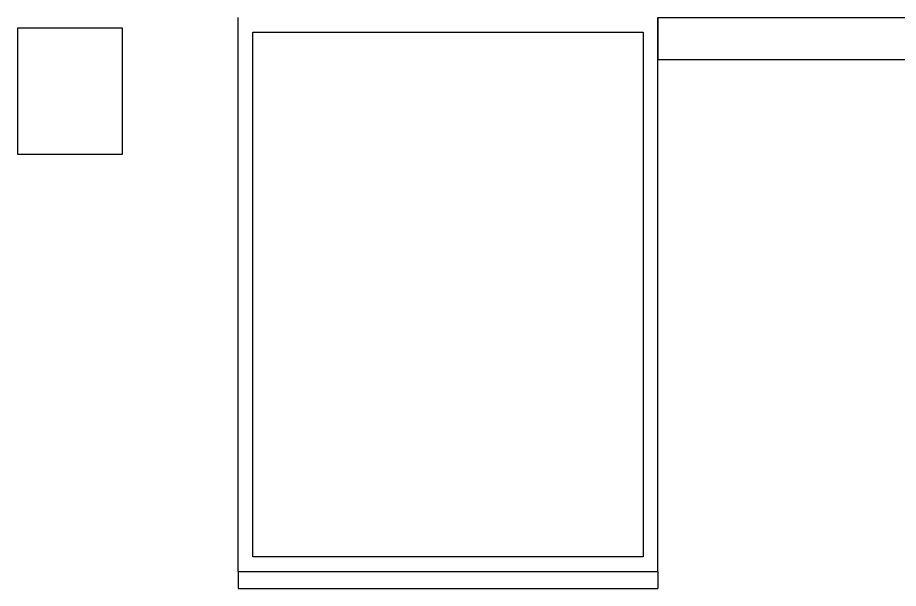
# Model space of a CAD drawing. Header units: metres. Extents: x 2 to 323, y -2 to 254.
# Drawn here: x 203.046 to 207.241, y 125.092 to 127.812 of the extents above; entities that cross this region are included whole.
import ezdxf

# ---------------------------------------------------------------- set-up
doc = ezdxf.new("R2010")
doc.units = ezdxf.units.M
doc.layers.add('REFERENCIA', color=7, linetype='Continuous')

msp = doc.modelspace()

# ---------------------------------------------------------------- linework, layer by layer
at = {"layer": 'REFERENCIA'}
for p, q in [((204.096, 125.172), (204.096, 127.812)), ((204.096, 125.172), (204.096, 127.812)), ((206.096, 125.172), (206.096, 127.812)), ((206.096, 127.812), (220.096, 127.812)), ((206.096, 127.761), (206.096, 127.812)), ((206.096, 127.812), (206.096, 127.612)), ((206.096, 125.172), (206.096, 127.812)), ((206.096, 127.812), (220.096, 127.812)), ((206.096, 127.761), (206.096, 127.812)), ((206.096, 127.812), (206.096, 127.612)), ((206.096, 127.612), (220.096, 127.612)), ((206.096, 127.612), (220.096, 127.612)), ((204.096, 125.172), (206.096, 125.172)), ((204.096, 125.172), (204.096, 125.092)), ((204.096, 125.172), (206.096, 125.172)), ((204.096, 125.172), (204.096, 125.092)), ((206.096, 125.172), (206.096, 125.092)), ((206.096, 125.172), (206.096, 125.092)), ((204.096, 125.092), (206.096, 125.092)), ((204.096, 125.092), (206.096, 125.092))]:
    msp.add_line(p, q, dxfattribs=at)
for points in [[(203.046, 127.761), (203.046, 127.161), (203.546, 127.161), (203.546, 127.761), (203.046, 127.761)], [(203.046, 127.761), (203.046, 127.161), (203.546, 127.161), (203.546, 127.761), (203.046, 127.761)], [(204.166, 127.742), (206.026, 127.742), (206.026, 125.242), (204.166, 125.242), (204.166, 127.742)], [(204.166, 127.742), (206.026, 127.742), (206.026, 125.242), (204.166, 125.242), (204.166, 127.742)]]:
    msp.add_lwpolyline(points, close=True, dxfattribs=at)

doc.saveas('drawing.dxf')
